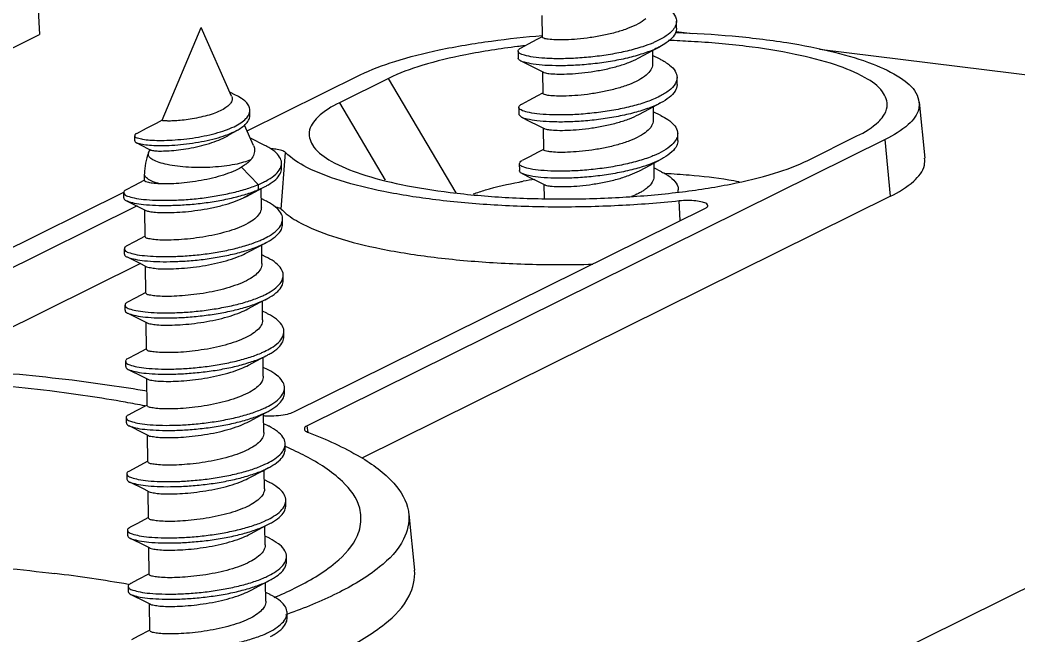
# Model space of a CAD drawing. Header units: millimetres. Extents: x -25 to 785, y -3301 to -3016.
# Drawn here: x 67.03 to 85.89, y -3185.41 to -3173.77 of the extents above; entities that cross this region are included whole.
import ezdxf

# ---------------------------------------------------------------- set-up
doc = ezdxf.new("R2010")
doc.units = ezdxf.units.MM

# ---------------------------------------------------------------- blocks, each defined once
blk = doc.blocks.new('*u2')
at = {"color": 7}
for p, q in [((1.973, -22.463), (2.286, -27.646)), ((11.78, -27.288), (11.785, -27.697)), ((4.604, -29.266), (5.337, -27.511)), ((5.915, -28.811), (5.337, -27.511)), ((14.323, -27.526), (14.321, -27.393)), ((-1.863, -29.702), (2.286, -27.646)), ((14.299, -27.607), (14.318, -27.607)), ((14.315, -27.59), (14.618, -27.627)), ((11.328, -27.959), (11.329, -28.092)), ((13.868, -27.951), (13.871, -28.205)), ((14.012, -28.113), (13.869, -28.042)), ((17.027, -27.924), (27.114, -29.164)), ((6.208, -29.47), (8.346, -28.411)), ((8.881, -28.476), (7.951, -28.937)), ((10.159, -30.642), (8.881, -28.476)), ((11.696, -28.303), (11.807, -28.359)), ((11.792, -28.352), (11.797, -28.761)), ((14.335, -28.59), (14.334, -28.457)), ((5.988, -28.79), (5.882, -28.738)), ((7.951, -28.937), (8.815, -30.401)), ((11.34, -29.023), (11.341, -29.156)), ((13.88, -29.015), (13.883, -29.269)), ((18.909, -28.924), (19.017, -29.986)), ((6.261, -29.175), (6.26, -29.078)), ((11.394, -29.21), (11.341, -29.156)), ((14.024, -29.177), (13.881, -29.106)), ((6.329, -29.744), (6.158, -29.358)), ((11.708, -29.367), (11.819, -29.423)), ((11.804, -29.415), (11.809, -29.824)), ((4.08, -29.559), (4.081, -29.655)), ((6.541, -29.743), (6.269, -29.609)), ((14.347, -29.653), (14.346, -29.52)), ((16.805, -30.026), (17.734, -29.565)), ((18.269, -29.631), (7.345, -35.044)), ((18.366, -30.705), (18.269, -29.631)), ((4.338, -29.806), (4.381, -29.829)), ((4.346, -29.884), (4.371, -29.825)), ((6.853, -30.948), (6.934, -29.877)), ((6.101, -30.155), (6.418, -30.484)), ((6.858, -30.176), (6.857, -30.08)), ((36.997, -30.151), (7.586, -44.724)), ((11.352, -30.086), (11.353, -30.219)), ((13.892, -30.079), (13.895, -30.333)), ((14.036, -30.241), (13.893, -30.17)), ((4.27, -30.409), (4.268, -30.284)), ((6.418, -30.484), (6.419, -30.581)), ((6.419, -30.581), (6.551, -30.519)), ((6.429, -30.583), (6.551, -30.519)), ((11.72, -30.43), (11.831, -30.487)), ((11.816, -30.479), (11.819, -30.745)), ((-2.578, -33.823), (3.876, -30.626)), ((3.872, -30.637), (3.873, -30.733)), ((6.419, -30.581), (6.142, -30.734)), ((6.142, -30.734), (6.196, -30.707)), ((6.196, -30.707), (6.429, -30.583)), ((6.476, -30.916), (6.472, -30.561)), ((18.366, -30.705), (8.374, -35.656)), ((4.128, -30.888), (-1.58, -33.716)), ((3.926, -30.788), (4.193, -30.921)), ((4.193, -30.921), (4.295, -30.972)), ((6.557, -30.791), (6.474, -30.75)), ((7.09, -34.783), (14.868, -30.929)), ((14.392, -31.164), (14.376, -30.793)), ((4.282, -31.472), (4.276, -30.963)), ((6.879, -31.231), (6.878, -31.134)), ((6.488, -31.979), (6.484, -31.625)), ((3.884, -31.7), (3.886, -31.797)), ((3.938, -31.851), (4.205, -31.984)), ((6.569, -31.855), (6.486, -31.813)), ((4.193, -31.978), (0.196, -33.959)), ((4.205, -31.984), (4.307, -32.036)), ((4.294, -32.536), (4.288, -32.026)), ((6.891, -32.295), (6.89, -32.198)), ((3.897, -32.764), (3.898, -32.861)), ((6.5, -33.043), (6.496, -32.688)), ((3.95, -32.915), (4.217, -33.048)), ((6.581, -32.918), (6.498, -32.877)), ((4.217, -33.048), (4.319, -33.1)), ((4.306, -33.6), (4.3, -33.09)), ((6.904, -33.358), (6.902, -33.262)), ((6.512, -34.107), (6.508, -33.752)), ((3.909, -33.828), (3.91, -33.924)), ((6.593, -33.982), (6.51, -33.941)), ((3.962, -33.979), (4.229, -34.112)), ((4.229, -34.112), (4.331, -34.163)), ((6.615, -33.993), (6.593, -33.982)), ((4.318, -34.664), (4.312, -34.154)), ((6.916, -34.422), (6.915, -34.325)), ((3.921, -34.891), (3.922, -34.988)), ((6.524, -35.17), (6.52, -34.816)), ((3.974, -35.042), (4.241, -35.175)), ((6.605, -35.046), (6.522, -35.005)), ((7.36, -35.172), (7.345, -35.044)), ((4.241, -35.175), (4.344, -35.227)), ((4.33, -35.727), (4.325, -35.217)), ((6.928, -35.486), (6.927, -35.389)), ((6.946, -35.443), (6.936, -35.438)), ((3.933, -35.955), (3.934, -36.052)), ((6.536, -36.234), (6.532, -35.88)), ((3.986, -36.106), (4.253, -36.239)), ((6.617, -36.109), (6.534, -36.068)), ((4.253, -36.239), (4.356, -36.291)), ((4.342, -36.791), (4.337, -36.281)), ((6.94, -36.55), (6.939, -36.453)), ((9.264, -36.715), (9.373, -37.777)), ((6.548, -37.298), (6.544, -36.943)), ((3.945, -37.019), (3.946, -37.116)), ((6.63, -37.173), (6.546, -37.132)), ((3.999, -37.17), (4.265, -37.303)), ((4.265, -37.303), (4.368, -37.354)), ((4.355, -37.855), (4.349, -37.345)), ((6.952, -37.613), (6.951, -37.517)), ((3.957, -38.083), (3.958, -38.179)), ((6.56, -38.362), (6.556, -38.007)), ((4.011, -38.234), (4.278, -38.367)), ((6.642, -38.237), (6.559, -38.196)), ((4.278, -38.367), (4.38, -38.418)), ((4.367, -38.918), (4.361, -38.408)), ((6.964, -38.677), (6.963, -38.58))]:
    blk.add_line(p, q, dxfattribs=at)
for points in [[(11.781, -27.691), (11.686, -27.742), (11.521, -27.829), (11.379, -27.904)], [(13.6, -28.094), (13.707, -28.036), (13.867, -27.951), (14.01, -27.877)], [(11.382, -28.146), (11.529, -28.219), (11.696, -28.303)], [(11.793, -28.754), (11.698, -28.805), (11.533, -28.892), (11.391, -28.967)], [(13.612, -29.157), (13.719, -29.1), (13.879, -29.015), (14.022, -28.94)], [(11.394, -29.21), (11.541, -29.283), (11.708, -29.367)], [(4.604, -29.265), (4.489, -29.326), (4.3, -29.425), (4.115, -29.522)], [(5.856, -29.551), (5.943, -29.5), (6.035, -29.447)], [(4.111, -29.688), (4.217, -29.743), (4.338, -29.806)], [(11.806, -29.818), (11.71, -29.869), (11.546, -29.956), (11.403, -30.031)], [(13.624, -30.221), (13.731, -30.164), (13.892, -30.079), (14.034, -30.004)], [(11.406, -30.274), (11.553, -30.347), (11.72, -30.43)], [(4.27, -30.398), (4.068, -30.505), (3.924, -30.581)], [(4.282, -31.462), (4.08, -31.569), (3.936, -31.645)], [(6.21, -31.77), (6.443, -31.646), (6.566, -31.582)], [(4.294, -32.526), (4.092, -32.633), (3.948, -32.709)], [(6.222, -32.834), (6.455, -32.71), (6.578, -32.645)], [(4.306, -33.589), (4.104, -33.696), (3.96, -33.772)], [(6.234, -33.897), (6.467, -33.774), (6.59, -33.709)], [(4.318, -34.653), (4.1, -34.769), (3.972, -34.836)], [(6.246, -34.961), (6.479, -34.837), (6.602, -34.773)], [(4.33, -35.717), (4.112, -35.833), (3.984, -35.9)], [(6.258, -36.025), (6.491, -35.901), (6.614, -35.836)], [(4.342, -36.781), (4.124, -36.896), (3.996, -36.963)], [(6.27, -37.089), (6.503, -36.965), (6.626, -36.9)], [(4.354, -37.844), (4.136, -37.96), (4.008, -38.027)], [(6.282, -38.152), (6.516, -38.028), (6.639, -37.964)], [(4.367, -38.908), (4.148, -39.024), (4.02, -39.091)]]:
    blk.add_lwpolyline(points, dxfattribs=at)
for centre, radius, start, end in [((13.228, -43.668), 15.909, 96.6869, 96.8884), ((13.248, -43.84), 16.082, 96.3953, 96.6868), ((14.02, -28.417), 0.321, 328.6212, 329.7967), ((6.043, -29.067), 0.219, 334.7271, 335.8661), ((5.275, -30.272), 1.007, 157.3364, 180.6506), ((6.034, -29.535), 0.533, 296.3465, 297.6967), ((6.593, -30.063), 0.266, 333.7283, 336.1114), ((12.987, -39.3), 9.015, 98.569, 99.9655), ((14.134, -30.587), 0.223, 349.1625, 0.8102), ((6.611, -31.119), 0.269, 334.2284, 336.5998), ((6.627, -32.185), 0.265, 334.8465, 336.6204), ((6.643, -33.25), 0.261, 335.4685, 336.6318), ((6.659, -34.316), 0.257, 336.0942, 336.6327), ((6.628, -33.012), 1.844, 266.6611, 269.0589), ((6.63, -32.895), 1.96, 269.0409, 269.5875), ((4.202, -41.658), 6.794, 66.2684, 66.4984), ((-0.74, -65.065), 27.427, 80.1266, 83.0564), ((3.04, -27.611), 11.678, 289.5061, 289.6797)]:
    blk.add_arc(centre, radius, start, end, dxfattribs=at)
for points, start_tangent, end_tangent in [([(14, -27.05), (14.062, -27.082), (14.217, -27.193), (14.304, -27.312), (14.321, -27.393)], (0.895753, -0.444552), (0.022394, -0.999749)), ([(13.74, -27.349), (13.598, -27.444), (13.41, -27.529), (13.191, -27.602), (12.949, -27.66), (12.693, -27.705), (12.447, -27.733), (12.228, -27.746), (12.042, -27.747), (11.899, -27.736), (11.813, -27.718), (11.785, -27.697)], (-0.762271, -0.647259), (-0.126807, 0.991927)), ([(14.322, -27.526), (14.319, -27.567), (14.26, -27.688), (14.129, -27.805), (14.01, -27.877)], (0.022394, -0.999749), (-0.885712, -0.464236)), ([(14.289, -27.51), (14.258, -27.555)], (-0.496721, -0.86791), (-0.622467, -0.782646)), ([(14.321, -27.393), (14.318, -27.434), (14.289, -27.51)], (0.022394, -0.999749), (-0.496721, -0.86791)), ([(8.346, -28.411), (8.997, -28.156), (9.836, -27.938), (10.825, -27.769), (11.781, -27.665)], (0.896036, 0.443982), (0.996605, 0.082327)), ([(14.258, -27.555), (14.128, -27.672), (13.933, -27.78), (13.873, -27.807)], (-0.622467, -0.782646), (-0.92208, -0.387)), ([(14.318, -27.607), (15.372, -27.673), (16.409, -27.8), (17.31, -27.98), (18.037, -28.206), (18.558, -28.467), (18.849, -28.751), (18.904, -28.925)], (0.999353, -0.035974), (0.118099, -0.993002)), ([(11.32, -27.874), (10.338, -28.029), (9.512, -28.233), (8.881, -28.476)], (-0.992781, -0.119938), (-0.896036, -0.443982)), ([(13.873, -27.807), (13.684, -27.876), (13.393, -27.958), (13.074, -28.022), (12.742, -28.068), (12.415, -28.095), (12.107, -28.104), (11.835, -28.096), (11.612, -28.073), (11.448, -28.039), (11.352, -27.997), (11.329, -27.959)], (-0.92208, -0.387), (-0.178272, 0.983981)), ([(11.329, -27.959), (11.329, -27.95), (11.379, -27.904)], (-0.178272, 0.983981), (0.892075, 0.451888)), ([(14.01, -27.877), (13.935, -27.913), (13.686, -28.009), (13.395, -28.091), (13.075, -28.155), (12.744, -28.201), (12.416, -28.228), (12.109, -28.237), (11.837, -28.229), (11.614, -28.206), (11.45, -28.172), (11.38, -28.149)], (-0.885712, -0.464236), (-0.874961, 0.484194)), ([(18.228, -29.193), (18.304, -29.012), (18.217, -28.729), (17.888, -28.462), (17.327, -28.221), (16.564, -28.021), (15.639, -27.87), (14.599, -27.778), (14.173, -27.758)], (0.579383, 0.815055), (-0.999417, 0.034131)), ([(11.38, -28.149), (11.354, -28.13), (11.331, -28.092)], (-0.874961, 0.484194), (-0.178272, 0.983981)), ([(11.807, -28.359), (11.823, -28.366), (11.912, -28.383), (12.058, -28.393), (12.25, -28.392), (12.47, -28.378), (12.711, -28.35), (12.963, -28.305), (13.204, -28.247), (13.423, -28.174), (13.6, -28.094)], (0.883014, -0.469346), (0.880884, 0.473333)), ([(13.871, -28.205), (13.871, -28.209), (13.84, -28.312), (13.752, -28.413)], (0.014582, -0.999894), (-0.762271, -0.647259)), ([(14.012, -28.113), (14.018, -28.116), (14.192, -28.224), (14.299, -28.341), (14.334, -28.457)], (0.895895, -0.444266), (0.01613, -0.99987)), ([(13.752, -28.413), (13.609, -28.508), (13.418, -28.595), (13.194, -28.668), (12.953, -28.726), (12.701, -28.769), (12.457, -28.797), (12.238, -28.81), (12.054, -28.81), (11.914, -28.8), (11.827, -28.783), (11.797, -28.761)], (-0.762271, -0.647259), (-0.060767, 0.998152)), ([(14.334, -28.457), (14.334, -28.462), (14.298, -28.579)], (0.01613, -0.99987), (-0.503041, -0.864262)), ([(14.295, -28.584), (14.184, -28.703), (14.007, -28.814), (13.886, -28.87)], (-0.520667, -0.85376), (-0.922233, -0.386635)), ([(14.335, -28.59), (14.335, -28.595), (14.296, -28.717), (14.186, -28.836), (14.022, -28.94)], (0.01613, -0.99987), (-0.885748, -0.464166)), ([(5.915, -28.811), (5.924, -28.84), (5.918, -28.903), (5.88, -28.965)], (0.40839, -0.912808), (-0.662062, -0.749449)), ([(6.26, -29.078), (6.26, -29.076), (6.239, -28.997), (6.184, -28.922), (6.098, -28.853), (5.988, -28.79)], (-0.009771, 0.999952), (-0.8974, 0.441217)), ([(5.88, -28.965), (5.805, -29.029), (5.696, -29.09), (5.563, -29.144), (5.414, -29.189), (5.251, -29.226), (5.09, -29.254), (4.943, -29.271), (4.812, -29.28), (4.707, -29.282), (4.637, -29.277), (4.606, -29.269), (4.607, -29.268)], (-0.662062, -0.749449), (0.546904, 0.837196)), ([(7.951, -28.937), (7.545, -29.207), (7.381, -29.491), (7.462, -29.766)], (-0.896036, -0.443982), (0.555845, -0.831286)), ([(13.886, -28.87), (13.773, -28.914), (13.492, -29), (13.179, -29.069), (12.849, -29.12), (12.519, -29.153), (12.204, -29.167), (11.921, -29.163), (11.682, -29.145), (11.501, -29.113), (11.385, -29.073), (11.34, -29.027), (11.34, -29.023)], (-0.922233, -0.386635), (0.108057, 0.994145)), ([(11.34, -29.023), (11.369, -28.98), (11.39, -28.965)], (0.108057, 0.994145), (0.854765, 0.519015)), ([(14.022, -28.94), (14.009, -28.947), (13.774, -29.047), (13.493, -29.133), (13.181, -29.202), (12.851, -29.253), (12.521, -29.286), (12.206, -29.3), (11.922, -29.296), (11.684, -29.278), (11.502, -29.246), (11.394, -29.21)], (-0.885748, -0.464166), (-0.883872, 0.467729)), ([(18.904, -28.925), (18.9, -29.05), (18.704, -29.348), (18.269, -29.631)], (0.118099, -0.993002), (-0.896036, -0.443982)), ([(4.083, -29.559), (4.086, -29.574), (4.136, -29.602), (4.232, -29.626), (4.37, -29.641), (4.541, -29.648), (4.739, -29.644), (4.954, -29.629), (5.176, -29.603), (5.396, -29.564), (5.606, -29.515), (5.796, -29.456), (5.96, -29.389), (6.091, -29.315), (6.186, -29.237), (6.241, -29.161)], (0.004088, -0.999992), (0.4269, 0.904299)), ([(6.035, -29.447), (6.126, -29.388), (6.21, -29.307), (6.254, -29.225), (6.261, -29.175)], (0.86999, 0.493069), (-0.007669, 0.999971)), ([(6.242, -29.157), (6.26, -29.078)], (0.40884, 0.912606), (-0.009771, 0.999952)), ([(11.82, -29.422), (11.835, -29.429), (11.924, -29.447), (12.07, -29.457), (12.262, -29.456), (12.482, -29.442), (12.724, -29.413), (12.975, -29.369), (13.216, -29.31), (13.435, -29.238), (13.612, -29.157)], (0.883097, -0.46919), (0.880883, 0.473334)), ([(14.024, -29.177), (14.161, -29.256), (14.288, -29.371), (14.343, -29.491), (14.345, -29.52)], (0.89611, -0.443832), (-0.00203, -0.999998)), ([(17.734, -29.565), (18.14, -29.295), (18.228, -29.193)], (0.896036, 0.443982), (0.579383, 0.815055)), ([(13.883, -29.269), (13.853, -29.374), (13.765, -29.476)], (0.010407, -0.999946), (-0.762271, -0.647259)), ([(4.114, -29.519), (4.086, -29.543), (4.083, -29.559)], (-0.923444, -0.383732), (0.004088, -0.999992)), ([(4.11, -29.691), (4.149, -29.703), (4.254, -29.725), (4.4, -29.74), (4.58, -29.745), (4.785, -29.739), (5.005, -29.721), (5.231, -29.691), (5.453, -29.649), (5.661, -29.597), (5.847, -29.534), (6.004, -29.464), (6.035, -29.447)], (0.886935, -0.461895), (0.86999, 0.493069)), ([(4.381, -29.83), (4.403, -29.836), (4.476, -29.846), (4.589, -29.849), (4.737, -29.843), (4.909, -29.827), (5.098, -29.799), (5.299, -29.758), (5.495, -29.705), (5.672, -29.642), (5.829, -29.567), (5.856, -29.551)], (0.903233, -0.429151), (0.859128, 0.511761)), ([(13.765, -29.476), (13.624, -29.571), (13.435, -29.657), (13.212, -29.73), (12.972, -29.788), (12.724, -29.831), (12.483, -29.859), (12.263, -29.873), (12.073, -29.874), (11.93, -29.864), (11.841, -29.847), (11.809, -29.825), (11.809, -29.824)], (-0.762271, -0.647259), (0.043107, 0.99907)), ([(14.345, -29.52), (14.325, -29.613), (14.317, -29.63)], (-0.00203, -0.999998), (-0.459763, -0.888042)), ([(4.084, -29.655), (4.091, -29.675), (4.11, -29.691)], (0.120591, -0.992702), (0.886935, -0.461895)), ([(6.329, -29.744), (6.348, -29.81), (6.337, -29.908), (6.282, -30.007)], (0.405192, -0.914232), (-0.62306, -0.782174)), ([(6.857, -30.08), (6.857, -30.072), (6.822, -29.964), (6.728, -29.861), (6.582, -29.764), (6.541, -29.743)], (-0.006626, 0.999978), (-0.896868, 0.442299)), ([(7.462, -29.766), (7.468, -29.774), (7.797, -30.04), (8.358, -30.281), (9.121, -30.482), (10.046, -30.632), (11.086, -30.725), (12.192, -30.755), (13.307, -30.722), (14.373, -30.627), (15.347, -30.474), (16.173, -30.269), (16.805, -30.026)], (0.555845, -0.831286), (0.896036, 0.443982)), ([(14.317, -29.63), (14.235, -29.733), (14.076, -29.847), (13.899, -29.934)], (-0.459763, -0.888042), (-0.922353, -0.386349)), ([(14.347, -29.653), (14.327, -29.746), (14.236, -29.866), (14.078, -29.98), (14.034, -30.004)], (-0.00203, -0.999998), (-0.885366, -0.464896)), ([(6.271, -30.013), (6.142, -30.062), (5.974, -30.104), (5.776, -30.135), (5.557, -30.155), (5.329, -30.162), (5.102, -30.156), (4.889, -30.137), (4.699, -30.106), (4.542, -30.065), (4.427, -30.016), (4.359, -29.961), (4.341, -29.903), (4.346, -29.884)], (-0.896036, -0.443982), (0.38999, 0.920819)), ([(6.934, -29.877), (6.866, -29.841), (6.747, -29.816), (6.649, -29.807)], (-0.695698, 0.718335), (-0.998482, 0.055087)), ([(14.376, -30.793), (13.227, -30.882), (12.042, -30.909), (10.874, -30.871), (9.773, -30.772), (8.789, -30.615), (7.964, -30.407), (7.337, -30.158), (6.934, -29.877)], (-0.99424, -0.107181), (-0.695698, 0.718335)), ([(13.899, -29.934), (13.857, -29.951), (13.588, -30.041), (13.283, -30.115), (12.956, -30.171), (12.625, -30.209), (12.304, -30.228), (12.01, -30.23), (11.757, -30.215), (11.558, -30.187), (11.423, -30.149), (11.358, -30.104), (11.356, -30.087)], (-0.922353, -0.386349), (0.086321, 0.996267)), ([(18.366, -30.705), (18.807, -30.418), (19.007, -30.117), (19.012, -29.987)], (0.896036, 0.443982), (-0.115727, 0.993281)), ([(6.101, -30.155), (5.945, -30.234), (5.76, -30.303), (5.556, -30.36), (5.34, -30.406), (5.123, -30.439), (4.915, -30.461), (4.724, -30.47), (4.557, -30.469)], (-0.859284, -0.511499), (-0.999226, 0.039341)), ([(6.282, -30.007), (6.234, -30.058), (6.173, -30.107), (6.101, -30.155)], (-0.62306, -0.782174), (-0.859284, -0.511499)), ([(6.418, -30.484), (6.608, -30.39), (6.748, -30.288), (6.832, -30.181)], (0.922244, 0.386608), (0.44257, 0.896734)), ([(6.551, -30.519), (6.609, -30.487), (6.749, -30.385), (6.833, -30.278), (6.858, -30.176)], (0.8854, 0.46483), (-0.006626, 0.999978)), ([(6.836, -30.171), (6.857, -30.08)], (0.404894, 0.914364), (-0.006626, 0.999978)), ([(11.356, -30.087), (11.366, -30.057), (11.401, -30.027)], (0.086321, 0.996267), (0.905524, 0.424295)), ([(14.034, -30.004), (13.858, -30.084), (13.59, -30.174), (13.284, -30.248), (12.958, -30.304), (12.626, -30.342), (12.305, -30.361), (12.011, -30.363), (11.759, -30.348), (11.56, -30.32), (11.424, -30.282), (11.405, -30.275)], (-0.885366, -0.464896), (-0.92942, 0.369025)), ([(4.557, -30.469), (4.419, -30.423), (4.323, -30.369), (4.274, -30.312), (4.269, -30.284)], (-0.96614, 0.25802), (-0.006644, 0.999978)), ([(11.405, -30.275), (11.359, -30.237), (11.358, -30.22)], (-0.92942, 0.369025), (0.086321, 0.996267)), ([(11.832, -30.486), (11.847, -30.493), (11.936, -30.511), (12.082, -30.521), (12.274, -30.52), (12.494, -30.506), (12.736, -30.477), (12.987, -30.433), (13.228, -30.374), (13.447, -30.301), (13.624, -30.221)], (0.883179, -0.469035), (0.880883, 0.473334)), ([(13.895, -30.333), (13.865, -30.438), (13.777, -30.54)], (0.010576, -0.999944), (-0.762271, -0.647259)), ([(14.036, -30.241), (14.125, -30.289), (14.27, -30.401), (14.347, -30.52), (14.357, -30.584)], (0.895873, -0.444309), (0.013283, -0.999912)), ([(14.105, -30.271), (14.564, -30.301), (15.309, -30.392), (15.508, -30.427)], (0.998902, -0.046854), (0.982525, -0.186131)), ([(3.876, -30.636), (3.883, -30.661), (3.948, -30.701), (4.072, -30.736), (4.25, -30.763), (4.472, -30.778), (4.732, -30.781), (5.018, -30.769), (5.318, -30.742), (5.62, -30.699), (5.912, -30.641), (6.182, -30.569), (6.418, -30.484)], (0.063908, -0.997956), (0.922244, 0.386608)), ([(4.557, -30.469), (4.416, -30.458), (4.32, -30.44), (4.274, -30.418), (4.274, -30.409)], (-0.999226, 0.039341), (0.145632, 0.989339)), ([(10.482, -30.661), (10.713, -30.585), (11.346, -30.436), (11.427, -30.421)], (0.938736, 0.344638), (0.98488, 0.173237)), ([(13.777, -30.54), (13.727, -30.578), (13.669, -30.615), (13.604, -30.651)], (-0.762271, -0.647259), (-0.89116, -0.453689)), ([(3.923, -30.58), (3.878, -30.618), (3.876, -30.636)], (-0.917593, -0.397521), (0.063908, -0.997956)), ([(3.877, -30.733), (3.884, -30.758), (3.925, -30.789)], (0.063908, -0.997956), (0.927691, -0.373348)), ([(3.925, -30.789), (3.95, -30.798), (4.074, -30.833), (4.251, -30.859), (4.474, -30.875), (4.733, -30.877), (5.019, -30.866), (5.319, -30.839), (5.621, -30.796), (5.913, -30.738), (6.183, -30.666)], (0.927691, -0.373348), (0.955253, 0.295789)), ([(4.295, -30.972), (4.36, -30.992), (4.474, -31.007), (4.633, -31.014), (4.826, -31.011), (5.042, -30.996), (5.274, -30.969), (5.512, -30.929), (5.742, -30.876), (5.955, -30.81), (6.142, -30.734)], (0.791784, -0.610801), (0.902536, 0.430614)), ([(6.183, -30.666), (6.419, -30.581)], (0.955253, 0.295789), (0.922244, 0.386608)), ([(13.604, -30.651), (13.475, -30.71)], (-0.89116, -0.453689), (-0.928019, -0.372533)), ([(6.476, -30.916), (6.475, -30.938), (6.438, -31.035), (6.351, -31.13)], (0.020224, -0.999795), (-0.769573, -0.638559)), ([(6.878, -31.134), (6.878, -31.125), (6.841, -31.014), (6.744, -30.908), (6.591, -30.809), (6.557, -30.791)], (-0.005575, 0.999984), (-0.895785, 0.444487)), ([(6.745, -30.907), (6.801, -30.921), (6.853, -30.948)], (0.982576, -0.185862), (0.695698, -0.718335)), ([(14.912, -30.883), (14.893, -30.849), (14.814, -30.815), (14.687, -30.792), (14.534, -30.784), (14.376, -30.793)], (-0.087213, 0.99619), (-0.99424, -0.107181)), ([(14.868, -30.929), (14.912, -30.889), (14.912, -30.883)], (0.896036, 0.443982), (-0.087213, 0.99619)), ([(6.853, -30.948), (6.947, -31.034)], (0.695698, -0.718335), (0.774545, -0.632519)), ([(6.947, -31.034), (7.262, -31.233), (7.901, -31.487), (8.739, -31.698), (9.741, -31.858), (10.86, -31.959), (12.049, -31.997), (12.743, -31.989)], (0.774545, -0.632519), (0.999649, 0.026477)), ([(6.351, -31.13), (6.224, -31.215), (6.059, -31.294), (5.866, -31.362), (5.654, -31.42), (5.426, -31.466), (5.193, -31.501), (4.97, -31.523), (4.769, -31.533), (4.592, -31.533), (4.448, -31.524), (4.347, -31.508), (4.293, -31.488), (4.285, -31.472)], (-0.769573, -0.638559), (-0.216515, 0.976279)), ([(6.509, -31.513), (6.628, -31.45), (6.769, -31.346), (6.854, -31.236)], (0.903772, 0.428015), (0.434735, 0.900558)), ([(6.566, -31.582), (6.629, -31.546), (6.77, -31.442), (6.855, -31.333), (6.879, -31.231)], (0.88549, 0.464658), (-0.005575, 0.999984)), ([(6.858, -31.226), (6.878, -31.134)], (0.397094, 0.917778), (-0.005575, 0.999984)), ([(3.935, -31.644), (3.889, -31.683), (3.888, -31.7)], (-0.915606, -0.402077), (0.079799, -0.996811)), ([(3.888, -31.7), (3.896, -31.726), (3.963, -31.766), (4.088, -31.801), (4.266, -31.827), (4.49, -31.842), (4.751, -31.844), (5.037, -31.832), (5.337, -31.805), (5.639, -31.762), (5.931, -31.704), (6.2, -31.631), (6.435, -31.546), (6.509, -31.513)], (0.079799, -0.996811), (0.903772, 0.428015)), ([(3.937, -31.853), (3.964, -31.863), (4.089, -31.897), (4.267, -31.923), (4.491, -31.939), (4.752, -31.941), (5.038, -31.929), (5.338, -31.902), (5.64, -31.859), (5.932, -31.8), (6.201, -31.728), (6.436, -31.642), (6.566, -31.582)], (0.926169, -0.377108), (0.88549, 0.464658)), ([(3.889, -31.797), (3.897, -31.822), (3.937, -31.853)], (0.079799, -0.996811), (0.926169, -0.377108)), ([(4.306, -32.038), (4.354, -32.051), (4.454, -32.067), (4.594, -32.077), (4.768, -32.077), (4.968, -32.067), (5.19, -32.046), (5.421, -32.012), (5.647, -31.966), (5.862, -31.909), (6.06, -31.839), (6.21, -31.77)], (0.792217, -0.610239), (0.881675, 0.471858)), ([(6.89, -32.198), (6.89, -32.186), (6.851, -32.076), (6.753, -31.969), (6.599, -31.87), (6.569, -31.855)], (-0.004387, 0.99999), (-0.895799, 0.44446)), ([(6.488, -31.979), (6.486, -32.007), (6.448, -32.103), (6.363, -32.194)], (0.019461, -0.999811), (-0.769573, -0.638559)), ([(6.363, -32.194), (6.236, -32.279), (6.069, -32.358), (5.871, -32.428), (5.656, -32.486), (5.431, -32.531), (5.201, -32.565), (4.979, -32.587), (4.778, -32.597), (4.602, -32.597), (4.462, -32.588), (4.361, -32.572), (4.305, -32.551), (4.297, -32.535)], (-0.769573, -0.638559), (-0.215929, 0.976409)), ([(6.87, -32.29), (6.89, -32.198)], (0.396796, 0.917907), (-0.004387, 0.99999)), ([(6.521, -32.577), (6.644, -32.511), (6.784, -32.407), (6.867, -32.298)], (0.903751, 0.428059), (0.425022, 0.905183)), ([(6.578, -32.645), (6.645, -32.608), (6.785, -32.504), (6.868, -32.394), (6.891, -32.295)], (0.885514, 0.464614), (-0.004387, 0.99999)), ([(3.9, -32.764), (3.909, -32.79), (3.977, -32.831), (4.104, -32.865), (4.283, -32.891), (4.508, -32.906), (4.769, -32.908), (5.056, -32.896), (5.356, -32.868), (5.658, -32.824), (5.949, -32.766), (6.218, -32.693), (6.452, -32.607), (6.521, -32.577)], (0.094736, -0.995502), (0.903751, 0.428059)), ([(3.948, -32.708), (3.901, -32.748), (3.9, -32.764)], (-0.913158, -0.407606), (0.094736, -0.995502)), ([(3.949, -32.917), (3.978, -32.927), (4.105, -32.962), (4.284, -32.988), (4.509, -33.003), (4.77, -33.005), (5.057, -32.992), (5.357, -32.964), (5.659, -32.921), (5.95, -32.862), (6.219, -32.79), (6.454, -32.704), (6.578, -32.645)], (0.924173, -0.381975), (0.885514, 0.464614)), ([(3.901, -32.86), (3.91, -32.887), (3.949, -32.917)], (0.094736, -0.995502), (0.924173, -0.381975)), ([(4.318, -33.101), (4.366, -33.115), (4.467, -33.131), (4.611, -33.14), (4.789, -33.14), (4.991, -33.13), (5.214, -33.108), (5.447, -33.073), (5.675, -33.026), (5.887, -32.969), (6.078, -32.901), (6.222, -32.834)], (0.794829, -0.606833), (0.881666, 0.471874)), ([(6.902, -33.262), (6.902, -33.247), (6.862, -33.137), (6.762, -33.031), (6.607, -32.932), (6.581, -32.918)], (-0.003406, 0.999994), (-0.895818, 0.44442)), ([(6.5, -33.043), (6.498, -33.074), (6.459, -33.167), (6.375, -33.258)], (0.017636, -0.999844), (-0.769573, -0.638559)), ([(6.375, -33.258), (6.249, -33.342), (6.086, -33.42), (5.895, -33.488), (5.683, -33.546), (5.456, -33.593), (5.226, -33.627), (5.007, -33.65), (4.805, -33.661), (4.626, -33.661), (4.479, -33.652), (4.376, -33.637), (4.319, -33.616), (4.309, -33.599)], (-0.769573, -0.638559), (-0.250221, 0.968189)), ([(6.533, -33.64), (6.66, -33.572), (6.799, -33.468), (6.88, -33.359)], (0.903727, 0.42811), (0.415186, 0.909737)), ([(6.59, -33.709), (6.661, -33.669), (6.8, -33.565), (6.881, -33.455), (6.903, -33.358)], (0.88554, 0.464563), (-0.003406, 0.999994)), ([(6.882, -33.354), (6.902, -33.262)], (0.39663, 0.917979), (-0.003406, 0.999994)), ([(3.912, -33.827), (3.922, -33.855), (3.992, -33.895), (4.12, -33.929), (4.3, -33.955), (4.526, -33.97), (4.788, -33.972), (5.075, -33.959), (5.375, -33.931), (5.677, -33.887), (5.968, -33.828), (6.236, -33.755), (6.47, -33.669), (6.533, -33.64)], (0.108487, -0.994098), (0.903727, 0.42811)), ([(3.961, -33.981), (3.993, -33.992), (4.121, -34.026), (4.301, -34.052), (4.527, -34.067), (4.789, -34.068), (5.076, -34.055), (5.377, -34.027), (5.678, -33.984), (5.969, -33.925), (6.237, -33.851), (6.471, -33.766), (6.59, -33.709)], (0.921722, -0.387852), (0.88554, 0.464563)), ([(-1.199, -33.897), (0.907, -33.99), (2.898, -34.179), (4.317, -34.387)], (0.999794, -0.020273), (0.985432, -0.170071)), ([(3.96, -33.772), (3.912, -33.812), (3.912, -33.827)], (-0.910266, -0.414024), (0.108487, -0.994098)), ([(3.913, -33.924), (3.923, -33.952), (3.961, -33.981)], (0.108487, -0.994098), (0.921722, -0.387852)), ([(4.33, -34.165), (4.383, -34.18), (4.486, -34.196), (4.63, -34.204), (4.809, -34.204), (5.012, -34.193), (5.231, -34.171), (5.459, -34.137), (5.685, -34.09), (5.898, -34.032), (6.093, -33.963), (6.234, -33.897)], (0.783025, -0.62199), (0.881665, 0.471876)), ([(2.478, -34.387), (0.603, -34.21), (-1.385, -34.125), (-3.414, -34.136), (-5.406, -34.24), (-7.322, -34.437), (-9.077, -34.719), (-10.609, -35.077), (-11.865, -35.496), (-12.806, -35.963), (-13.401, -36.462), (-13.631, -36.976), (-13.633, -37.019)], (-0.992523, 0.122054), (-0.0069, -0.999976)), ([(6.512, -34.107), (6.506, -34.157), (6.464, -34.241), (6.387, -34.321)], (0.008673, -0.999962), (-0.769573, -0.638559)), ([(6.914, -34.325), (6.914, -34.308), (6.872, -34.198), (6.771, -34.092), (6.615, -33.993)], (-0.002643, 0.999997), (-0.888125, 0.459603)), ([(6.387, -34.321), (6.26, -34.407), (6.093, -34.486), (5.896, -34.555), (5.683, -34.612), (5.455, -34.659), (5.221, -34.693), (4.999, -34.715), (4.799, -34.725), (4.625, -34.724), (4.483, -34.715), (4.383, -34.699), (4.329, -34.678), (4.321, -34.663)], (-0.769573, -0.638559), (-0.205488, 0.97866)), ([(6.895, -34.418), (6.914, -34.325)], (0.396622, 0.917982), (-0.002643, 0.999997)), ([(4.276, -34.668), (3.909, -34.6), (2.478, -34.387)], (-0.981552, 0.191194), (-0.992523, 0.122054)), ([(6.546, -34.704), (6.676, -34.634), (6.813, -34.529), (6.894, -34.42)], (0.903699, 0.428169), (0.405234, 0.914213)), ([(6.602, -34.773), (6.677, -34.731), (6.814, -34.626), (6.895, -34.516), (6.916, -34.422)], (0.885568, 0.464509), (-0.002643, 0.999997)), ([(3.923, -34.891), (3.935, -34.92), (4.006, -34.96), (4.135, -34.994), (4.317, -35.019), (4.544, -35.034), (4.806, -35.035), (5.094, -35.022), (5.395, -34.993), (5.696, -34.949), (5.987, -34.89), (6.254, -34.817), (6.487, -34.73), (6.546, -34.704)], (0.120816, -0.992675), (0.903699, 0.428169)), ([(3.972, -34.836), (3.924, -34.877), (3.923, -34.891)], (-0.906944, -0.421252), (0.120816, -0.992675)), ([(3.973, -35.045), (4.007, -35.056), (4.136, -35.091), (4.318, -35.116), (4.545, -35.13), (4.807, -35.132), (5.095, -35.119), (5.396, -35.09), (5.697, -35.046), (5.988, -34.987), (6.255, -34.913), (6.488, -34.827), (6.602, -34.773)], (0.918849, -0.394609), (0.885568, 0.464509)), ([(6.616, -34.856), (6.803, -34.848), (6.969, -34.822), (7.09, -34.783)], (0.999974, -0.007218), (0.89606, 0.443933)), ([(3.925, -34.988), (3.936, -35.016), (3.973, -35.045)], (0.120816, -0.992675), (0.918849, -0.394609)), ([(4.342, -35.229), (4.389, -35.242), (4.489, -35.258), (4.629, -35.268), (4.802, -35.268), (5.002, -35.259), (5.224, -35.237), (5.457, -35.203), (5.685, -35.157), (5.899, -35.1), (6.097, -35.03), (6.246, -34.961)], (0.79722, -0.603689), (0.881672, 0.471864)), ([(6.926, -35.389), (6.925, -35.369), (6.883, -35.259), (6.78, -35.153), (6.623, -35.055), (6.605, -35.046)], (-0.002076, 0.999998), (-0.895879, 0.444298)), ([(7.345, -35.044), (7.292, -35.087), (7.291, -35.107)], (-0.896028, -0.443997), (0.14231, -0.989822)), ([(6.524, -35.17), (6.522, -35.199), (6.484, -35.294), (6.399, -35.385)], (0.019244, -0.999815), (-0.769573, -0.638559)), ([(7.291, -35.107), (7.3, -35.131), (7.367, -35.171)], (0.14231, -0.989822), (0.933592, -0.358338)), ([(7.367, -35.171), (8.344, -35.633), (8.98, -36.133), (9.256, -36.658), (9.263, -36.715)], (0.933581, -0.358367), (0.079761, -0.996814)), ([(6.399, -35.385), (6.273, -35.47), (6.108, -35.548), (5.912, -35.618), (5.697, -35.676), (5.471, -35.722), (5.243, -35.756), (5.021, -35.778), (4.819, -35.788), (4.642, -35.788), (4.5, -35.779), (4.399, -35.764), (4.342, -35.743), (4.333, -35.727)], (-0.769573, -0.638559), (-0.230748, 0.973013)), ([(6.907, -35.481), (6.926, -35.389)], (0.395153, 0.918615), (-0.002076, 0.999998)), ([(8.359, -36.769), (8.337, -36.605), (8.007, -36.099), (7.313, -35.62), (6.946, -35.443)], (-0.025797, 0.999667), (-0.914759, 0.403999)), ([(6.558, -35.767), (6.692, -35.695), (6.828, -35.591), (6.907, -35.481)], (0.903667, 0.428235), (0.395153, 0.918615)), ([(6.614, -35.837), (6.693, -35.792), (6.829, -35.687), (6.908, -35.578), (6.928, -35.486)], (0.885599, 0.464451), (-0.002076, 0.999998)), ([(3.935, -35.955), (3.948, -35.984), (4.021, -36.024), (4.151, -36.058), (4.334, -36.084), (4.562, -36.098), (4.825, -36.099), (5.113, -36.085), (5.414, -36.056), (5.715, -36.012), (6.005, -35.952), (6.272, -35.878), (6.504, -35.792), (6.558, -35.767)], (0.131487, -0.991318), (0.903667, 0.428235)), ([(3.985, -36.109), (4.022, -36.121), (4.152, -36.155), (4.335, -36.18), (4.563, -36.194), (4.826, -36.195), (5.114, -36.182), (5.415, -36.153), (5.717, -36.109), (6.006, -36.049), (6.273, -35.975), (6.505, -35.889), (6.614, -35.837)], (0.915602, -0.402086), (0.885599, 0.464451)), ([(3.984, -35.9), (3.936, -35.942), (3.935, -35.955)], (-0.903223, -0.429172), (0.131487, -0.991318)), ([(4.354, -36.292), (4.404, -36.307), (4.507, -36.323), (4.653, -36.332), (4.833, -36.331), (5.034, -36.321), (5.255, -36.298), (5.486, -36.264), (5.713, -36.217), (5.925, -36.159), (6.116, -36.091), (6.258, -36.025)], (0.787969, -0.615715), (0.881667, 0.471872)), ([(3.936, -36.052), (3.949, -36.081), (3.985, -36.109)], (0.131487, -0.991318), (0.915602, -0.402086)), ([(6.939, -36.453), (6.937, -36.43), (6.893, -36.32), (6.789, -36.215), (6.631, -36.116), (6.617, -36.109)], (-0.001727, 0.999999), (-0.895918, 0.444219)), ([(6.536, -36.234), (6.534, -36.266), (6.495, -36.359), (6.411, -36.449)], (0.017241, -0.999851), (-0.769573, -0.638559)), ([(6.411, -36.449), (6.285, -36.534), (6.121, -36.612), (5.931, -36.68), (5.719, -36.737), (5.492, -36.784), (5.26, -36.819), (5.04, -36.841), (4.839, -36.852), (4.659, -36.852), (4.513, -36.843), (4.411, -36.827), (4.354, -36.807), (4.345, -36.79)], (-0.769573, -0.638559), (-0.238214, 0.971213)), ([(6.57, -36.831), (6.708, -36.757), (6.843, -36.652), (6.92, -36.542)], (0.903631, 0.428311), (0.384961, 0.922933)), ([(6.626, -36.9), (6.709, -36.853), (6.844, -36.748), (6.921, -36.639), (6.94, -36.55)], (0.885631, 0.46439), (-0.001727, 0.999999)), ([(6.92, -36.542), (6.939, -36.453)], (0.384961, 0.922933), (-0.001727, 0.999999)), ([(6.716, -38.295), (7.104, -38.118), (7.877, -37.632), (8.293, -37.122), (8.359, -36.769)], (0.921227, 0.389026), (-0.025797, 0.999667)), ([(9.263, -36.715), (9.166, -37.19), (8.711, -37.715), (7.904, -38.216)], (0.079761, -0.996814), (-0.896036, -0.443982)), ([(3.947, -37.019), (3.961, -37.049), (4.035, -37.089), (4.167, -37.123), (4.351, -37.148), (4.58, -37.162), (4.843, -37.162), (5.132, -37.148), (5.433, -37.119), (5.735, -37.074), (6.024, -37.014), (6.29, -36.94), (6.521, -36.854), (6.57, -36.831)], (0.140256, -0.990115), (0.903631, 0.428311)), ([(3.996, -36.963), (3.995, -36.964), (3.947, -37.006), (3.947, -37.019)], (-0.899199, -0.43754), (0.140256, -0.990115)), ([(3.997, -37.172), (4.036, -37.186), (4.168, -37.219), (4.352, -37.244), (4.581, -37.258), (4.845, -37.259), (5.133, -37.245), (5.434, -37.216), (5.736, -37.171), (6.025, -37.111), (6.291, -37.037), (6.522, -36.95), (6.626, -36.9)], (0.912042, -0.410097), (0.885631, 0.46439)), ([(3.948, -37.115), (3.962, -37.146), (3.997, -37.172)], (0.140256, -0.990115), (0.912042, -0.410097)), ([(4.367, -37.356), (4.418, -37.371), (4.52, -37.387), (4.662, -37.395), (4.84, -37.395), (5.042, -37.385), (5.263, -37.363), (5.49, -37.329), (5.716, -37.283), (5.93, -37.225), (6.126, -37.156), (6.27, -37.089)], (0.783556, -0.621321), (0.881658, 0.471888)), ([(6.548, -37.298), (6.546, -37.327), (6.508, -37.422), (6.423, -37.512)], (0.018926, -0.999821), (-0.769573, -0.638559)), ([(6.951, -37.517), (6.949, -37.492), (6.903, -37.381), (6.798, -37.276), (6.638, -37.178), (6.63, -37.173)], (-0.001585, 0.999999), (-0.895964, 0.444126)), ([(6.423, -37.512), (6.295, -37.598), (6.127, -37.678), (5.928, -37.748), (5.714, -37.805), (5.488, -37.851), (5.256, -37.885), (5.034, -37.906), (4.834, -37.916), (4.66, -37.916), (4.52, -37.906), (4.42, -37.89), (4.365, -37.87), (4.357, -37.854)], (-0.769573, -0.638559), (-0.203371, 0.979102)), ([(6.933, -37.603), (6.951, -37.517)], (0.374655, 0.927164), (-0.001585, 0.999999)), ([(-11.261, -38.717), (-10.653, -38.535), (-9.11, -38.175), (-7.346, -37.891), (-5.416, -37.692), (-3.405, -37.586), (-1.35, -37.574), (0.669, -37.659), (2.576, -37.839)], (0.950605, 0.310405), (0.992523, -0.122054)), ([(6.582, -37.895), (6.723, -37.818), (6.857, -37.713), (6.933, -37.603)], (0.903591, 0.428397), (0.374655, 0.927164)), ([(6.639, -37.964), (6.724, -37.915), (6.858, -37.81), (6.934, -37.7), (6.952, -37.613)], (0.885663, 0.464328), (-0.001585, 0.999999)), ([(3.959, -38.082), (3.974, -38.114), (4.05, -38.153), (4.183, -38.187), (4.368, -38.212), (4.597, -38.225), (4.862, -38.226), (5.151, -38.212), (5.452, -38.182), (5.754, -38.137), (6.043, -38.076), (6.308, -38.002), (6.538, -37.915), (6.582, -37.895)], (0.146877, -0.989155), (0.903591, 0.428397)), ([(8.002, -39.29), (8.812, -38.788), (9.271, -38.261), (9.372, -37.777)], (0.896036, 0.443982), (-0.080979, 0.996716)), ([(4.008, -38.027), (4.005, -38.029), (3.959, -38.071), (3.959, -38.082)], (-0.895188, -0.445689), (0.146877, -0.989155)), ([(4.009, -38.236), (4.051, -38.25), (4.184, -38.284), (4.369, -38.309), (4.599, -38.322), (4.863, -38.323), (5.152, -38.308), (5.453, -38.279), (5.755, -38.234), (6.044, -38.173), (6.309, -38.099), (6.539, -38.012), (6.639, -37.964)], (0.908247, -0.418434), (0.885663, 0.464328)), ([(3.96, -38.179), (3.975, -38.211), (4.009, -38.236)], (0.146877, -0.989155), (0.908247, -0.418434)), ([(4.378, -38.42), (4.425, -38.433), (4.524, -38.449), (4.665, -38.459), (4.838, -38.459), (5.037, -38.45), (5.26, -38.428), (5.493, -38.394), (5.722, -38.348), (5.937, -38.29), (6.134, -38.221), (6.282, -38.152)], (0.799349, -0.600867), (0.88167, 0.471867)), ([(6.963, -38.58), (6.961, -38.553), (6.914, -38.443), (6.807, -38.337), (6.646, -38.239), (6.642, -38.237)], (-0.001642, 0.999999), (-0.896017, 0.444019)), ([(7.904, -38.216), (6.973, -38.606)], (-0.896036, -0.443982), (-0.941588, -0.336766)), ([(6.56, -38.361), (6.559, -38.387), (6.521, -38.484), (6.435, -38.576)], (0.019869, -0.999803), (-0.769573, -0.638559)), ([(6.435, -38.576), (6.309, -38.661), (6.146, -38.739), (5.952, -38.808), (5.738, -38.866), (5.511, -38.912), (5.283, -38.946), (5.063, -38.969), (4.861, -38.979), (4.682, -38.98), (4.538, -38.971), (4.437, -38.955), (4.379, -38.935), (4.369, -38.918)], (-0.769573, -0.638559), (-0.245774, 0.969327)), ([(6.595, -38.958), (6.739, -38.879), (6.872, -38.774), (6.946, -38.665)], (0.903544, 0.428495), (0.366706, 0.930337)), ([(6.946, -38.665), (6.963, -38.58)], (0.366706, 0.930337), (-0.001642, 0.999999)), ([(6.651, -39.028), (6.74, -38.976), (6.873, -38.871), (6.948, -38.761), (6.964, -38.677)], (0.885697, 0.464264), (-0.001642, 0.999999)), ([(3.971, -39.146), (3.987, -39.179), (4.064, -39.218), (4.199, -39.251), (4.385, -39.276), (4.615, -39.289), (4.881, -39.289), (5.17, -39.275), (5.471, -39.245), (5.773, -39.199), (6.061, -39.139), (6.326, -39.064), (6.555, -38.977), (6.595, -38.958)], (0.151098, -0.988519), (0.903544, 0.428495))]:
    blk.add_spline(points, degree=3, dxfattribs=dict(at, start_tangent=start_tangent, end_tangent=end_tangent))
blk = doc.blocks.new('u5')
at = {"zscale": 0.8}
blk.add_blockref('*u2', (-89.832, 125.636), dxfattribs=at)

msp = doc.modelspace()

# ---------------------------------------------------------------- block references
msp.add_blockref('u5', (154.947, -3272.04))

doc.saveas('drawing.dxf')
